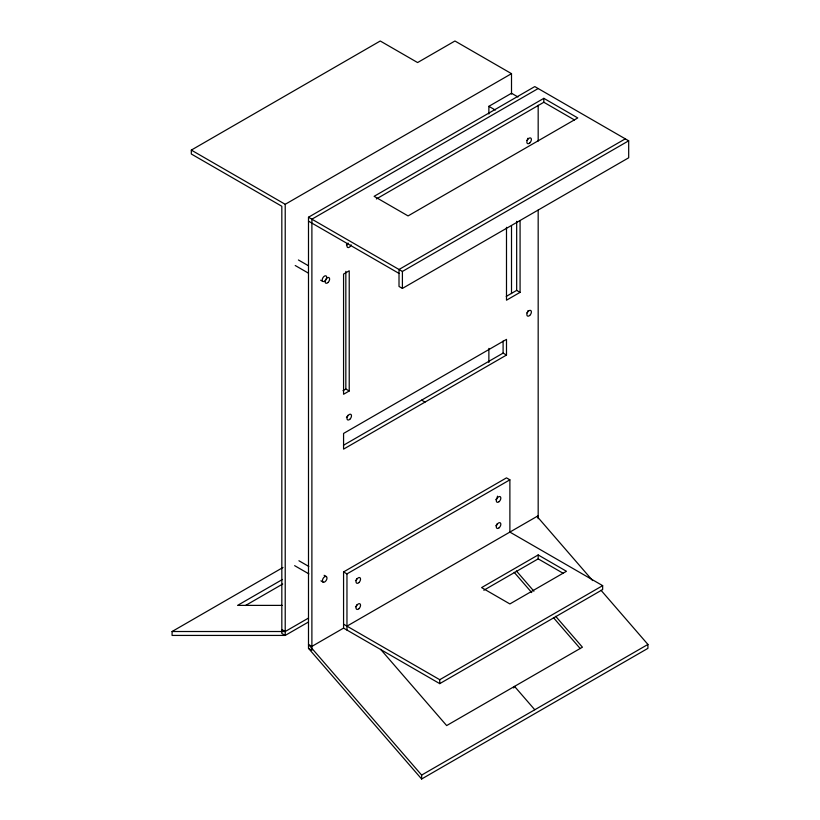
<?xml version="1.0" encoding="UTF-8"?>
<svg xmlns="http://www.w3.org/2000/svg" width="820" height="820" viewBox="0 0 820 820"><rect width="100%" height="100%" fill="white"/><g stroke="black" fill="none" stroke-linecap="round" stroke-linejoin="round"><path stroke-width="1.23" d="M513.638 687.959L514.54 686.391L534.784 709.761M308.515 621.98L285.216 635.428L281.824 633.47L281.824 206.261L191.316 154.006L191.316 150.091L380.255 41L417.595 62.556L454.936 41L511.506 73.656L511.506 94.126M191.316 150.091L285.216 204.303L511.506 73.656M488.874 114.011L488.874 106.323L511.506 93.254L517.973 96.986M600.988 590.246L647.923 644.438L647.923 648.353L421.634 779L308.494 648.353L308.494 217.228L534.784 86.582L628.684 140.804L628.684 157.788L402.405 288.425L399.012 286.467L399.012 269.483L625.291 138.846M538.176 88.539L311.887 219.186L311.887 650.311L308.494 648.353M543.834 98.338L374.115 196.328L408.063 215.916L577.772 117.936L543.834 98.338L543.834 102.264L376.339 198.963M308.494 217.228L402.405 271.44L628.684 140.804M343.006 390.658L345.835 389.029L349.228 390.986L349.228 270.795L343.57 274.054L343.57 394.256L349.228 390.986M506.237 296.42L516.672 290.393L520.075 292.351L520.075 220.744M520.075 292.351L506.493 300.192L506.493 227.304M343.478 445.26L503.101 353.102L506.493 355.06L506.493 339.377L343.57 433.442L343.57 449.124L506.493 355.06M285.216 204.303L285.216 635.428L172.077 635.428L172.077 631.513L283.002 567.471M282.469 579.463L237.574 605.385L282.152 605.385M245.498 605.508L282.726 584.014M343.57 628.11L343.57 571.929L506.493 477.865L509.886 479.823L509.886 532.088L602.659 585.644L602.659 589.57L439.745 683.634L343.57 628.11L311.887 646.396L308.494 644.438L421.634 775.084L421.634 779M343.57 571.929L346.962 573.887L509.886 479.823M172.077 631.513L285.216 631.513L308.515 618.065M346.962 626.142L538.176 515.749M538.176 554.945L481.606 587.602L509.886 603.94L566.456 571.274L538.176 554.945L538.176 558.861L483.82 590.246M343.57 624.184L439.745 679.708L602.659 585.644M421.634 775.084L647.923 644.438M543.834 102.264L574.492 119.966M488.874 106.323L495.341 110.054M308.494 221.144L399.012 273.409M298.418 259.971L308.381 265.721M295.22 265.516L308.494 273.183M320.661 280.204L322.875 281.486M421.634 400.129L425.037 402.087M538.176 558.861L563.197 573.313M298.921 560.747L308.781 566.435M324.125 575.302L326.319 576.562A3.198 1.845 -60 0 1 325.304 581.524A3.198 1.845 -60 0 1 322.526 579.914A3.198 1.845 -60 0 1 326.319 576.562M294.626 565.656L308.873 573.877M320.928 580.837L323.121 582.108M281.824 629.555L285.216 631.513M537.295 516.692L592.604 580.57M516.364 570.915L533.922 591.199M555.663 616.302L582.425 647.195L446.654 725.577L380.593 649.307M514.171 572.309L531.729 592.583M553.469 617.685L580.232 648.579M538.176 105.247L538.176 141.06M538.176 210.115L538.176 518.691M516.672 221.338L516.672 290.393M511.506 225.695L511.506 293.58M503.101 341.038L503.101 353.102M488.874 348.397L488.874 362.491M439.745 679.708L439.745 683.634M402.405 271.44L402.405 288.425M346.962 573.887L346.962 630.067M345.835 271.389L345.835 389.029M323.346 281.629A3.198 1.845 -60 0 1 323.101 277.437A3.198 1.845 -60 0 1 326.667 276.77M326.739 277.406A3.198 1.845 -60 0 1 324.474 281.321M351.185 244.842A3.198 1.845 -60 0 1 347.629 247.435A3.198 1.845 -60 0 1 348.1 243.058M347.434 243.632A3.198 1.845 -60 0 1 346.419 244.893M347.793 415.33A3.198 1.845 -60 0 1 346.419 417.339M527.916 310.708A3.198 1.845 -60 0 1 527.691 311.467M527.332 312.215A3.198 1.845 -60 0 1 526.86 312.902M527.916 138.252A3.198 1.845 -60 0 1 526.86 140.456M356.843 578.633A3.198 1.845 -60 0 1 356.485 579.381M356.013 580.068A3.198 1.845 -60 0 1 355.47 580.642M356.843 604.76A3.198 1.845 -60 0 1 356.485 605.519M356.013 606.195A3.198 1.845 -60 0 1 355.47 606.779M497.443 496.151A3.198 1.845 -60 0 1 497.361 496.879M497.135 497.637A3.198 1.845 -60 0 1 495.762 499.646M497.135 523.765A3.198 1.845 -60 0 1 495.762 525.774M327.938 282.562A3.198 1.845 -60 0 0 328.953 277.601A3.198 1.845 -60 0 0 325.171 280.963A3.198 1.845 -60 0 0 327.938 282.562M529.71 142.987A3.198 1.845 -60 0 0 530.724 138.026A3.198 1.845 -60 0 0 526.932 141.388A3.198 1.845 -60 0 0 529.71 142.987M349.812 419.297A3.198 1.845 -60 0 0 350.827 414.346A3.198 1.845 -60 0 0 347.044 417.698A3.198 1.845 -60 0 0 349.812 419.297M529.71 315.444A3.198 1.845 -60 0 0 530.724 310.483A3.198 1.845 -60 0 0 526.932 313.834A3.198 1.845 -60 0 0 529.71 315.444M358.863 582.61A3.198 1.845 -60 0 0 359.877 577.649A3.198 1.845 -60 0 0 356.095 581.011A3.198 1.845 -60 0 0 358.863 582.61M358.863 608.737A3.198 1.845 -60 0 0 359.877 603.776A3.198 1.845 -60 0 0 356.095 607.138A3.198 1.845 -60 0 0 358.863 608.737M499.165 501.604A3.198 1.845 -60 0 0 500.169 496.653A3.198 1.845 -60 0 0 496.387 500.005A3.198 1.845 -60 0 0 499.165 501.604M499.165 527.742A3.198 1.845 -60 0 0 500.169 522.781A3.198 1.845 -60 0 0 496.387 526.132A3.198 1.845 -60 0 0 499.165 527.742"/></g></svg>
